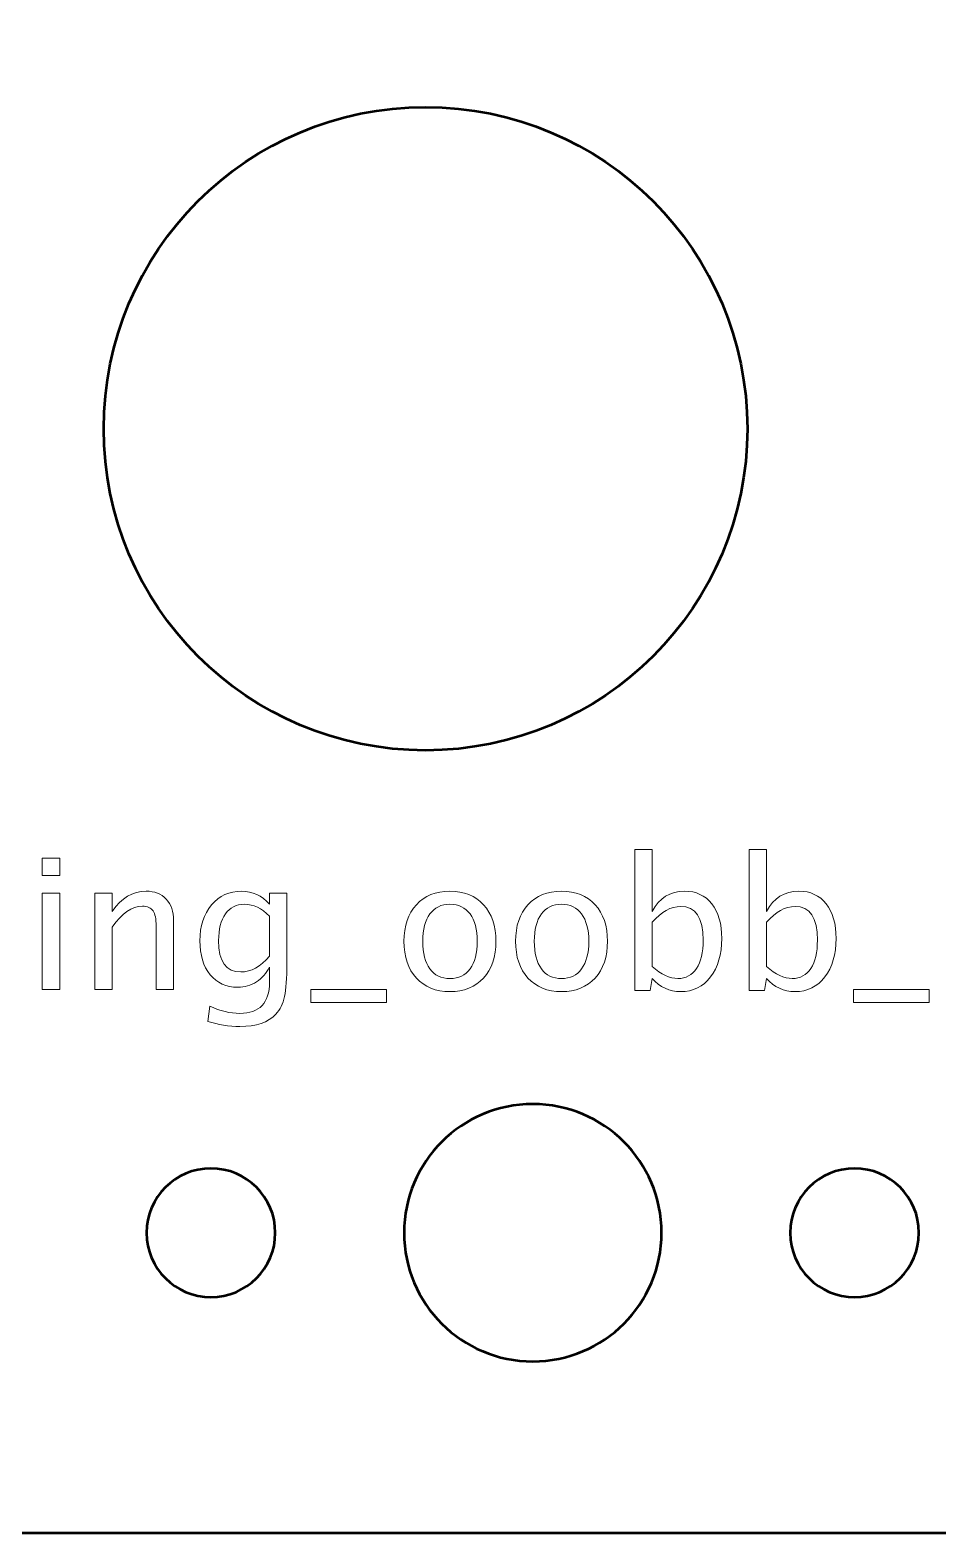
# Model space of a CAD drawing. Header units: centimetres. Extents: x -31.4 to 31.4, y -20.9 to 20.9.
# Drawn here: x -1.922 to 0.194, y 0.05 to 3.555 of the extents above; entities that cross this region are included whole.
import ezdxf

# ---------------------------------------------------------------- set-up
doc = ezdxf.new("R2010")
doc.units = ezdxf.units.CM
doc.header["$MEASUREMENT"] = 0
doc.layers.add('Layer 1', color=7, linetype='Continuous')

msp = doc.modelspace()

# ---------------------------------------------------------------- linework, layer by layer
at = {"layer": 'Layer 1', "lineweight": 53}
msp.add_ellipse((-0.99998, 2.62498), major_axis=(0, 0.75002), ratio=1, dxfattribs=at)
for points, knots in [([(-10.45, 0.55), (-10.45, 0.55), (-10.45, 20.45), (-10.45, 20.45), (-10.45, 20.45), (-10.45, 20.72614), (-10.22614, 20.95), (-9.95, 20.95), (-9.95, 20.95), (-9.95, 20.95), (9.95, 20.95), (9.95, 20.95), (9.95, 20.95), (10.22614, 20.95), (10.45, 20.72614), (10.45, 20.45), (10.45, 20.45), (10.45, 20.45), (10.45, 0.55), (10.45, 0.55), (10.45, 0.55), (10.45, 0.27386), (10.22614, 0.05), (9.95, 0.05), (9.95, 0.05), (9.95, 0.05), (-9.95, 0.05), (-9.95, 0.05), (-9.95, 0.05), (-10.22614, 0.05), (-10.45, 0.27386), (-10.45, 0.55)], [0, 0, 0, 0, 0.1111111, 0.1111111, 0.1111111, 0.1111111, 0.2222222, 0.2222222, 0.2222222, 0.2222222, 0.3333333, 0.3333333, 0.3333333, 0.3333333, 0.4444444, 0.4444444, 0.4444444, 0.4444444, 0.5555556, 0.5555556, 0.5555556, 0.5555556, 0.6666667, 0.6666667, 0.6666667, 0.6666667, 0.7777778, 0.7777778, 0.7777778, 0.7777778, 1, 1, 1, 1]), ([(-1.05, 0.75), (-1.05, 0.91569), (-0.91569, 1.05), (-0.75, 1.05), (-0.75, 1.05), (-0.58431, 1.05), (-0.45, 0.91569), (-0.45, 0.75), (-0.45, 0.75), (-0.45, 0.58431), (-0.58431, 0.45), (-0.75, 0.45), (-0.75, 0.45), (-0.91569, 0.45), (-1.05, 0.58431), (-1.05, 0.75)], [0, 0, 0, 0, 0.2, 0.2, 0.2, 0.2, 0.4, 0.4, 0.4, 0.4, 0.6, 0.6, 0.6, 0.6, 1, 1, 1, 1]), ([(-1.65, 0.75), (-1.65, 0.83284), (-1.58284, 0.9), (-1.5, 0.9), (-1.5, 0.9), (-1.41716, 0.9), (-1.35, 0.83284), (-1.35, 0.75), (-1.35, 0.75), (-1.35, 0.66716), (-1.41716, 0.6), (-1.5, 0.6), (-1.5, 0.6), (-1.58284, 0.6), (-1.65, 0.66716), (-1.65, 0.75)], [0, 0, 0, 0, 0.2, 0.2, 0.2, 0.2, 0.4, 0.4, 0.4, 0.4, 0.6, 0.6, 0.6, 0.6, 1, 1, 1, 1]), ([(-0.15, 0.75), (-0.15, 0.83284), (-0.08284, 0.9), (0, 0.9), (0, 0.9), (0.08284, 0.9), (0.15, 0.83284), (0.15, 0.75), (0.15, 0.75), (0.15, 0.66716), (0.08284, 0.6), (0, 0.6), (0, 0.6), (-0.08284, 0.6), (-0.15, 0.66716), (-0.15, 0.75)], [0, 0, 0, 0, 0.2, 0.2, 0.2, 0.2, 0.4, 0.4, 0.4, 0.4, 0.6, 0.6, 0.6, 0.6, 1, 1, 1, 1])]:
    msp.add_open_spline(points, degree=3, knots=knots, dxfattribs=at)
at = {"layer": 'Layer 1', "color": 5, "lineweight": 9}
for points, knots in [([(-1.89309, 1.58291), (-1.89309, 1.58291), (-1.89309, 1.62355), (-1.89309, 1.62355), (-1.89309, 1.62355), (-1.89309, 1.62355), (-1.85245, 1.62355), (-1.85245, 1.62355), (-1.85245, 1.62355), (-1.85245, 1.62355), (-1.85245, 1.58291), (-1.85245, 1.58291), (-1.85245, 1.58291), (-1.85245, 1.58291), (-1.89309, 1.58291), (-1.89309, 1.58291)], [0, 0, 0, 0, 0.2, 0.2, 0.2, 0.2, 0.4, 0.4, 0.4, 0.4, 0.6, 0.6, 0.6, 0.6, 1, 1, 1, 1]), ([(-0.51224, 1.31494), (-0.51224, 1.31494), (-0.51224, 1.64387), (-0.51224, 1.64387), (-0.51224, 1.64387), (-0.51224, 1.64387), (-0.4716, 1.64387), (-0.4716, 1.64387), (-0.4716, 1.64387), (-0.4716, 1.64387), (-0.4716, 1.49944), (-0.4716, 1.49944), (-0.4716, 1.49944), (-0.45495, 1.53084), (-0.4299, 1.5465), (-0.39653, 1.5465), (-0.39653, 1.5465), (-0.36951, 1.5465), (-0.34827, 1.53669), (-0.33275, 1.51701), (-0.33275, 1.51701), (-0.31723, 1.49732), (-0.30947, 1.47044), (-0.30947, 1.43637), (-0.30947, 1.43637), (-0.30947, 1.39925), (-0.31828, 1.36927), (-0.33585, 1.34655), (-0.33585, 1.34655), (-0.35342, 1.32376), (-0.37656, 1.3124), (-0.40521, 1.3124), (-0.40521, 1.3124), (-0.43181, 1.3124), (-0.45396, 1.32256), (-0.4716, 1.34295), (-0.4716, 1.34295), (-0.4716, 1.34295), (-0.47654, 1.31494), (-0.47654, 1.31494), (-0.47654, 1.31494), (-0.47654, 1.31494), (-0.51224, 1.31494), (-0.51224, 1.31494)], [0, 0, 0, 0, 0.0833333, 0.0833333, 0.0833333, 0.0833333, 0.1666667, 0.1666667, 0.1666667, 0.1666667, 0.25, 0.25, 0.25, 0.25, 0.3333333, 0.3333333, 0.3333333, 0.3333333, 0.4166667, 0.4166667, 0.4166667, 0.4166667, 0.5, 0.5, 0.5, 0.5, 0.5833333, 0.5833333, 0.5833333, 0.5833333, 0.6666667, 0.6666667, 0.6666667, 0.6666667, 0.75, 0.75, 0.75, 0.75, 0.8333333, 0.8333333, 0.8333333, 0.8333333, 1, 1, 1, 1]), ([(-0.24582, 1.31494), (-0.24582, 1.31494), (-0.24582, 1.64387), (-0.24582, 1.64387), (-0.24582, 1.64387), (-0.24582, 1.64387), (-0.20518, 1.64387), (-0.20518, 1.64387), (-0.20518, 1.64387), (-0.20518, 1.64387), (-0.20518, 1.49944), (-0.20518, 1.49944), (-0.20518, 1.49944), (-0.18853, 1.53084), (-0.16348, 1.5465), (-0.13011, 1.5465), (-0.13011, 1.5465), (-0.10309, 1.5465), (-0.08185, 1.53669), (-0.06633, 1.51701), (-0.06633, 1.51701), (-0.05081, 1.49732), (-0.04305, 1.47044), (-0.04305, 1.43637), (-0.04305, 1.43637), (-0.04305, 1.39925), (-0.05186, 1.36927), (-0.06943, 1.34655), (-0.06943, 1.34655), (-0.087, 1.32376), (-0.11014, 1.3124), (-0.13879, 1.3124), (-0.13879, 1.3124), (-0.16539, 1.3124), (-0.18754, 1.32256), (-0.20518, 1.34295), (-0.20518, 1.34295), (-0.20518, 1.34295), (-0.21012, 1.31494), (-0.21012, 1.31494), (-0.21012, 1.31494), (-0.21012, 1.31494), (-0.24582, 1.31494), (-0.24582, 1.31494)], [0, 0, 0, 0, 0.0833333, 0.0833333, 0.0833333, 0.0833333, 0.1666667, 0.1666667, 0.1666667, 0.1666667, 0.25, 0.25, 0.25, 0.25, 0.3333333, 0.3333333, 0.3333333, 0.3333333, 0.4166667, 0.4166667, 0.4166667, 0.4166667, 0.5, 0.5, 0.5, 0.5, 0.5833333, 0.5833333, 0.5833333, 0.5833333, 0.6666667, 0.6666667, 0.6666667, 0.6666667, 0.75, 0.75, 0.75, 0.75, 0.8333333, 0.8333333, 0.8333333, 0.8333333, 1, 1, 1, 1]), ([(-1.77075, 1.31748), (-1.77075, 1.31748), (-1.77075, 1.54184), (-1.77075, 1.54184), (-1.77075, 1.54184), (-1.77075, 1.54184), (-1.73011, 1.54184), (-1.73011, 1.54184), (-1.73011, 1.54184), (-1.73011, 1.54184), (-1.73011, 1.49944), (-1.73011, 1.49944), (-1.73011, 1.49944), (-1.70859, 1.53084), (-1.6822, 1.5465), (-1.65102, 1.5465), (-1.65102, 1.5465), (-1.6314, 1.5465), (-1.61581, 1.54036), (-1.60431, 1.52802), (-1.60431, 1.52802), (-1.59281, 1.51574), (-1.58703, 1.49916), (-1.58703, 1.47842), (-1.58703, 1.47842), (-1.58703, 1.47842), (-1.58703, 1.31748), (-1.58703, 1.31748), (-1.58703, 1.31748), (-1.58703, 1.31748), (-1.62766, 1.31748), (-1.62766, 1.31748), (-1.62766, 1.31748), (-1.62766, 1.31748), (-1.62766, 1.46515), (-1.62766, 1.46515), (-1.62766, 1.46515), (-1.62766, 1.4818), (-1.63013, 1.49366), (-1.635, 1.50071), (-1.635, 1.50071), (-1.63994, 1.50784), (-1.64806, 1.51137), (-1.65941, 1.51137), (-1.65941, 1.51137), (-1.68439, 1.51137), (-1.70796, 1.49507), (-1.73011, 1.46247), (-1.73011, 1.46247), (-1.73011, 1.46247), (-1.73011, 1.31748), (-1.73011, 1.31748), (-1.73011, 1.31748), (-1.73011, 1.31748), (-1.77075, 1.31748), (-1.77075, 1.31748)], [0, 0, 0, 0, 0.0666667, 0.0666667, 0.0666667, 0.0666667, 0.1333333, 0.1333333, 0.1333333, 0.1333333, 0.2, 0.2, 0.2, 0.2, 0.2666667, 0.2666667, 0.2666667, 0.2666667, 0.3333333, 0.3333333, 0.3333333, 0.3333333, 0.4, 0.4, 0.4, 0.4, 0.4666667, 0.4666667, 0.4666667, 0.4666667, 0.5333333, 0.5333333, 0.5333333, 0.5333333, 0.6, 0.6, 0.6, 0.6, 0.6666667, 0.6666667, 0.6666667, 0.6666667, 0.7333333, 0.7333333, 0.7333333, 0.7333333, 0.8, 0.8, 0.8, 0.8, 0.8666667, 0.8666667, 0.8666667, 0.8666667, 1, 1, 1, 1]), ([(-1.50715, 1.24297), (-1.50715, 1.24297), (-1.50236, 1.27811), (-1.50236, 1.27811), (-1.50236, 1.27811), (-1.47879, 1.2671), (-1.45544, 1.2616), (-1.43237, 1.2616), (-1.43237, 1.2616), (-1.38658, 1.2616), (-1.36364, 1.28587), (-1.36364, 1.33434), (-1.36364, 1.33434), (-1.36364, 1.33434), (-1.36364, 1.36962), (-1.36364, 1.36962), (-1.36364, 1.36962), (-1.3707, 1.35473), (-1.38072, 1.34323), (-1.39377, 1.33498), (-1.39377, 1.33498), (-1.40682, 1.32672), (-1.42136, 1.32256), (-1.43737, 1.32256), (-1.43737, 1.32256), (-1.46454, 1.32256), (-1.48606, 1.3323), (-1.50193, 1.35177), (-1.50193, 1.35177), (-1.51781, 1.37124), (-1.52578, 1.39763), (-1.52578, 1.43093), (-1.52578, 1.43093), (-1.52578, 1.46501), (-1.51675, 1.49281), (-1.49869, 1.51433), (-1.49869, 1.51433), (-1.48055, 1.53578), (-1.4572, 1.5465), (-1.42848, 1.5465), (-1.42848, 1.5465), (-1.40337, 1.5465), (-1.38171, 1.53634), (-1.36364, 1.51595), (-1.36364, 1.51595), (-1.36364, 1.51595), (-1.36364, 1.54184), (-1.36364, 1.54184), (-1.36364, 1.54184), (-1.36364, 1.54184), (-1.32301, 1.54184), (-1.32301, 1.54184), (-1.32301, 1.54184), (-1.32301, 1.54184), (-1.32301, 1.37872), (-1.32301, 1.37872), (-1.32301, 1.37872), (-1.32301, 1.34366), (-1.32484, 1.31769), (-1.32851, 1.30083), (-1.32851, 1.30083), (-1.33211, 1.28397), (-1.33902, 1.27014), (-1.34904, 1.25941), (-1.34904, 1.25941), (-1.36682, 1.24058), (-1.39462, 1.23112), (-1.43237, 1.23112), (-1.43237, 1.23112), (-1.45826, 1.23112), (-1.48316, 1.23507), (-1.50715, 1.24297)], [0, 0, 0, 0, 0.0526316, 0.0526316, 0.0526316, 0.0526316, 0.1052632, 0.1052632, 0.1052632, 0.1052632, 0.1578947, 0.1578947, 0.1578947, 0.1578947, 0.2105263, 0.2105263, 0.2105263, 0.2105263, 0.2631579, 0.2631579, 0.2631579, 0.2631579, 0.3157895, 0.3157895, 0.3157895, 0.3157895, 0.3684211, 0.3684211, 0.3684211, 0.3684211, 0.4210526, 0.4210526, 0.4210526, 0.4210526, 0.4736842, 0.4736842, 0.4736842, 0.4736842, 0.5263158, 0.5263158, 0.5263158, 0.5263158, 0.5789474, 0.5789474, 0.5789474, 0.5789474, 0.6315789, 0.6315789, 0.6315789, 0.6315789, 0.6842105, 0.6842105, 0.6842105, 0.6842105, 0.7368421, 0.7368421, 0.7368421, 0.7368421, 0.7894737, 0.7894737, 0.7894737, 0.7894737, 0.8421053, 0.8421053, 0.8421053, 0.8421053, 0.8947368, 0.8947368, 0.8947368, 0.8947368, 1, 1, 1, 1]), ([(-0.94306, 1.3124), (-0.97601, 1.3124), (-1.00211, 1.32291), (-1.0213, 1.34394), (-1.0213, 1.34394), (-1.04056, 1.36496), (-1.05016, 1.39354), (-1.05016, 1.42959), (-1.05016, 1.42959), (-1.05016, 1.46557), (-1.04056, 1.49408), (-1.0213, 1.51503), (-1.0213, 1.51503), (-1.00211, 1.53599), (-0.97601, 1.5465), (-0.94306, 1.5465), (-0.94306, 1.5465), (-0.91011, 1.5465), (-0.884, 1.53599), (-0.86481, 1.51503), (-0.86481, 1.51503), (-0.84555, 1.49408), (-0.83596, 1.46557), (-0.83596, 1.42959), (-0.83596, 1.42959), (-0.83596, 1.39354), (-0.84555, 1.36496), (-0.86481, 1.34394), (-0.86481, 1.34394), (-0.884, 1.32291), (-0.91011, 1.3124), (-0.94306, 1.3124)], [0, 0, 0, 0, 0.1111111, 0.1111111, 0.1111111, 0.1111111, 0.2222222, 0.2222222, 0.2222222, 0.2222222, 0.3333333, 0.3333333, 0.3333333, 0.3333333, 0.4444444, 0.4444444, 0.4444444, 0.4444444, 0.5555556, 0.5555556, 0.5555556, 0.5555556, 0.6666667, 0.6666667, 0.6666667, 0.6666667, 0.7777778, 0.7777778, 0.7777778, 0.7777778, 1, 1, 1, 1]), ([(-0.68299, 1.3124), (-0.71594, 1.3124), (-0.74204, 1.32291), (-0.76123, 1.34394), (-0.76123, 1.34394), (-0.78049, 1.36496), (-0.79009, 1.39354), (-0.79009, 1.42959), (-0.79009, 1.42959), (-0.79009, 1.46557), (-0.78049, 1.49408), (-0.76123, 1.51503), (-0.76123, 1.51503), (-0.74204, 1.53599), (-0.71594, 1.5465), (-0.68299, 1.5465), (-0.68299, 1.5465), (-0.65004, 1.5465), (-0.62393, 1.53599), (-0.60474, 1.51503), (-0.60474, 1.51503), (-0.58548, 1.49408), (-0.57589, 1.46557), (-0.57589, 1.42959), (-0.57589, 1.42959), (-0.57589, 1.39354), (-0.58548, 1.36496), (-0.60474, 1.34394), (-0.60474, 1.34394), (-0.62393, 1.32291), (-0.65004, 1.3124), (-0.68299, 1.3124)], [0, 0, 0, 0, 0.1111111, 0.1111111, 0.1111111, 0.1111111, 0.2222222, 0.2222222, 0.2222222, 0.2222222, 0.3333333, 0.3333333, 0.3333333, 0.3333333, 0.4444444, 0.4444444, 0.4444444, 0.4444444, 0.5555556, 0.5555556, 0.5555556, 0.5555556, 0.6666667, 0.6666667, 0.6666667, 0.6666667, 0.7777778, 0.7777778, 0.7777778, 0.7777778, 1, 1, 1, 1]), ([(-1.89309, 1.31748), (-1.89309, 1.31748), (-1.89309, 1.54184), (-1.89309, 1.54184), (-1.89309, 1.54184), (-1.89309, 1.54184), (-1.85245, 1.54184), (-1.85245, 1.54184), (-1.85245, 1.54184), (-1.85245, 1.54184), (-1.85245, 1.31748), (-1.85245, 1.31748), (-1.85245, 1.31748), (-1.85245, 1.31748), (-1.89309, 1.31748), (-1.89309, 1.31748)], [0, 0, 0, 0, 0.2, 0.2, 0.2, 0.2, 0.4, 0.4, 0.4, 0.4, 0.6, 0.6, 0.6, 0.6, 1, 1, 1, 1]), ([(-1.36364, 1.39509), (-1.36364, 1.39509), (-1.36364, 1.48815), (-1.36364, 1.48815), (-1.36364, 1.48815), (-1.38157, 1.50671), (-1.40111, 1.51602), (-1.42221, 1.51602), (-1.42221, 1.51602), (-1.44097, 1.51602), (-1.45565, 1.50854), (-1.46623, 1.49351), (-1.46623, 1.49351), (-1.47689, 1.47856), (-1.48218, 1.45774), (-1.48218, 1.43121), (-1.48218, 1.43121), (-1.48218, 1.38246), (-1.46489, 1.35812), (-1.43025, 1.35812), (-1.43025, 1.35812), (-1.40668, 1.35812), (-1.38446, 1.37047), (-1.36364, 1.39509)], [0, 0, 0, 0, 0.1428571, 0.1428571, 0.1428571, 0.1428571, 0.2857143, 0.2857143, 0.2857143, 0.2857143, 0.4285714, 0.4285714, 0.4285714, 0.4285714, 0.5714286, 0.5714286, 0.5714286, 0.5714286, 0.7142857, 0.7142857, 0.7142857, 0.7142857, 1, 1, 1, 1]), ([(-0.94313, 1.34288), (-0.92302, 1.34288), (-0.90736, 1.35043), (-0.89621, 1.3656), (-0.89621, 1.3656), (-0.88513, 1.3807), (-0.87956, 1.40208), (-0.87956, 1.42959), (-0.87956, 1.42959), (-0.87956, 1.45704), (-0.88513, 1.47835), (-0.89621, 1.49344), (-0.89621, 1.49344), (-0.90736, 1.50847), (-0.92302, 1.51602), (-0.94313, 1.51602), (-0.94313, 1.51602), (-0.96331, 1.51602), (-0.97897, 1.50847), (-0.98998, 1.49344), (-0.98998, 1.49344), (-1.00105, 1.47835), (-1.00656, 1.45704), (-1.00656, 1.42959), (-1.00656, 1.42959), (-1.00656, 1.40208), (-1.00105, 1.3807), (-0.98998, 1.3656), (-0.98998, 1.3656), (-0.97897, 1.35043), (-0.96331, 1.34288), (-0.94313, 1.34288)], [0, 0, 0, 0, 0.1111111, 0.1111111, 0.1111111, 0.1111111, 0.2222222, 0.2222222, 0.2222222, 0.2222222, 0.3333333, 0.3333333, 0.3333333, 0.3333333, 0.4444444, 0.4444444, 0.4444444, 0.4444444, 0.5555556, 0.5555556, 0.5555556, 0.5555556, 0.6666667, 0.6666667, 0.6666667, 0.6666667, 0.7777778, 0.7777778, 0.7777778, 0.7777778, 1, 1, 1, 1]), ([(-0.68306, 1.34288), (-0.66295, 1.34288), (-0.64729, 1.35043), (-0.63614, 1.3656), (-0.63614, 1.3656), (-0.62506, 1.3807), (-0.61949, 1.40208), (-0.61949, 1.42959), (-0.61949, 1.42959), (-0.61949, 1.45704), (-0.62506, 1.47835), (-0.63614, 1.49344), (-0.63614, 1.49344), (-0.64729, 1.50847), (-0.66295, 1.51602), (-0.68306, 1.51602), (-0.68306, 1.51602), (-0.70324, 1.51602), (-0.7189, 1.50847), (-0.72991, 1.49344), (-0.72991, 1.49344), (-0.74098, 1.47835), (-0.74649, 1.45704), (-0.74649, 1.42959), (-0.74649, 1.42959), (-0.74649, 1.40208), (-0.74098, 1.3807), (-0.72991, 1.3656), (-0.72991, 1.3656), (-0.7189, 1.35043), (-0.70324, 1.34288), (-0.68306, 1.34288)], [0, 0, 0, 0, 0.1111111, 0.1111111, 0.1111111, 0.1111111, 0.2222222, 0.2222222, 0.2222222, 0.2222222, 0.3333333, 0.3333333, 0.3333333, 0.3333333, 0.4444444, 0.4444444, 0.4444444, 0.4444444, 0.5555556, 0.5555556, 0.5555556, 0.5555556, 0.6666667, 0.6666667, 0.6666667, 0.6666667, 0.7777778, 0.7777778, 0.7777778, 0.7777778, 1, 1, 1, 1]), ([(-0.4716, 1.37096), (-0.45065, 1.35226), (-0.43068, 1.34288), (-0.4117, 1.34288), (-0.4117, 1.34288), (-0.393, 1.34288), (-0.37854, 1.35071), (-0.36838, 1.3663), (-0.36838, 1.3663), (-0.35815, 1.3819), (-0.35307, 1.40384), (-0.35307, 1.4322), (-0.35307, 1.4322), (-0.35307, 1.4847), (-0.37042, 1.51094), (-0.40514, 1.51094), (-0.40514, 1.51094), (-0.42786, 1.51094), (-0.45001, 1.49867), (-0.4716, 1.47404), (-0.4716, 1.47404), (-0.4716, 1.47404), (-0.4716, 1.37096), (-0.4716, 1.37096)], [0, 0, 0, 0, 0.1428571, 0.1428571, 0.1428571, 0.1428571, 0.2857143, 0.2857143, 0.2857143, 0.2857143, 0.4285714, 0.4285714, 0.4285714, 0.4285714, 0.5714286, 0.5714286, 0.5714286, 0.5714286, 0.7142857, 0.7142857, 0.7142857, 0.7142857, 1, 1, 1, 1]), ([(-0.20518, 1.37096), (-0.18423, 1.35226), (-0.16426, 1.34288), (-0.14528, 1.34288), (-0.14528, 1.34288), (-0.12658, 1.34288), (-0.11212, 1.35071), (-0.10196, 1.3663), (-0.10196, 1.3663), (-0.09173, 1.3819), (-0.08665, 1.40384), (-0.08665, 1.4322), (-0.08665, 1.4322), (-0.08665, 1.4847), (-0.104, 1.51094), (-0.13872, 1.51094), (-0.13872, 1.51094), (-0.16144, 1.51094), (-0.18359, 1.49867), (-0.20518, 1.47404), (-0.20518, 1.47404), (-0.20518, 1.47404), (-0.20518, 1.37096), (-0.20518, 1.37096)], [0, 0, 0, 0, 0.1428571, 0.1428571, 0.1428571, 0.1428571, 0.2857143, 0.2857143, 0.2857143, 0.2857143, 0.4285714, 0.4285714, 0.4285714, 0.4285714, 0.5714286, 0.5714286, 0.5714286, 0.5714286, 0.7142857, 0.7142857, 0.7142857, 0.7142857, 1, 1, 1, 1]), ([(-1.26691, 1.287), (-1.26691, 1.287), (-1.26691, 1.31748), (-1.26691, 1.31748), (-1.26691, 1.31748), (-1.26691, 1.31748), (-1.0908, 1.31748), (-1.0908, 1.31748), (-1.0908, 1.31748), (-1.0908, 1.31748), (-1.0908, 1.287), (-1.0908, 1.287), (-1.0908, 1.287), (-1.0908, 1.287), (-1.26691, 1.287), (-1.26691, 1.287)], [0, 0, 0, 0, 0.2, 0.2, 0.2, 0.2, 0.4, 0.4, 0.4, 0.4, 0.6, 0.6, 0.6, 0.6, 1, 1, 1, 1]), ([(-0.00226, 1.287), (-0.00226, 1.287), (-0.00226, 1.31748), (-0.00226, 1.31748), (-0.00226, 1.31748), (-0.00226, 1.31748), (0.17385, 1.31748), (0.17385, 1.31748), (0.17385, 1.31748), (0.17385, 1.31748), (0.17385, 1.287), (0.17385, 1.287), (0.17385, 1.287), (0.17385, 1.287), (-0.00226, 1.287), (-0.00226, 1.287)], [0, 0, 0, 0, 0.2, 0.2, 0.2, 0.2, 0.4, 0.4, 0.4, 0.4, 0.6, 0.6, 0.6, 0.6, 1, 1, 1, 1])]:
    msp.add_open_spline(points, degree=3, knots=knots, dxfattribs=at)

doc.saveas('drawing.dxf')
